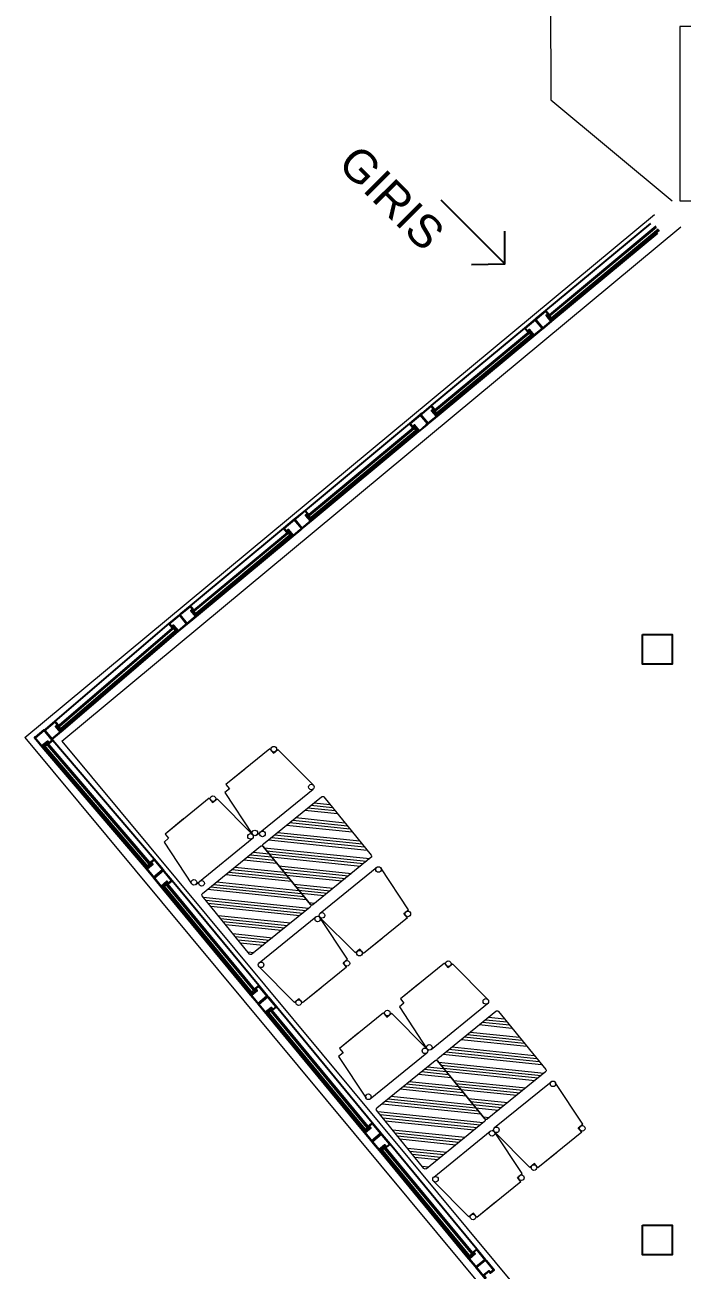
# Model space of a CAD drawing. Header units: centimetres. Extents: x 131563 to 145359, y 24878 to 28066.
# Drawn here: x 139586 to 139963, y 25986 to 26701 of the extents above; entities that cross this region are included whole.
import ezdxf

# ---------------------------------------------------------------- set-up
doc = ezdxf.new("R2010")
doc.units = ezdxf.units.CM
doc.header["$LTSCALE"] = 10
doc.header["$MEASUREMENT"] = 0
for name, color, linetype in [('141125_RT1$0$xref_4_vitrin_kaplama$0$2DCAM', 4, 'Continuous'), ('141125_RT1$0$xref_4_vitrin_kaplama$0$2DKONST2', 253, 'Continuous'), ('LP-DIMENSION_INT_100', 51, 'Continuous'), ('SD-YAZI', 233, 'Continuous')]:
    doc.layers.add(name, color=color, linetype=linetype)
for name, color, linetype, lineweight in [('ARK_AHŞAP', 45, 'Continuous', 15), ('ARK_METAL', 252, 'Continuous', 15), ('tefriş', 45, 'Continuous', 18)]:
    doc.layers.add(name, color=color, linetype=linetype, lineweight=lineweight)
doc.styles.get("Standard").update_dxf_attribs({"font": 'arial.ttf'})

msp = doc.modelspace()

# ---------------------------------------------------------------- hatches: boundary and pattern name
at = {"layer": 'ARK_METAL'}
h = msp.add_hatch(dxfattribs=at)
h.set_pattern_fill('ANSI34', color=256, scale=0.5, angle=489.11044)
h.set_pattern_definition([(174.1104364, (252065.294, -163335.809), (-0.9773731, -9.4747225), []), (174.1104364, (252063.878, -163334.067), (-0.9773731, -9.4747225), []), (174.1104364, (252062.461, -163332.325), (-0.9773731, -9.4747225), []), (174.1104364, (252061.045, -163330.583), (-0.9773731, -9.4747225), [])])
h.paths.add_polyline_path([(139757.87, 26257.9, 0.414214), (139756.46, 26258.05), (139723.1, 26230.92, 0.414214), (139722.95, 26229.52), (139750.08, 26196.15, 0.414214), (139751.48, 26196.01), (139784.85, 26223.13, 0.414214), (139784.99, 26224.54)])
h = msp.add_hatch(dxfattribs=at)
h.set_pattern_fill('ANSI34', color=256, scale=0.5, angle=489.11044)
h.set_pattern_definition([(174.1104364, (252030.377, -163364.196), (-0.9773731, -9.4747225), []), (174.1104364, (252028.961, -163362.454), (-0.9773731, -9.4747225), []), (174.1104364, (252027.545, -163360.712), (-0.9773731, -9.4747225), []), (174.1104364, (252026.128, -163358.97), (-0.9773731, -9.4747225), [])])
h.paths.add_polyline_path([(139722.95, 26229.52, 0.414214), (139721.55, 26229.66), (139688.18, 26202.54, 0.414214), (139688.04, 26201.13), (139715.16, 26167.76, 0.414214), (139716.57, 26167.62), (139749.93, 26194.74, 0.414214), (139750.08, 26196.15)])
h = msp.add_hatch(dxfattribs=at)
h.set_pattern_fill('ANSI34', color=256, scale=0.5, angle=489.11044)
h.set_pattern_definition([(174.1104364, (252165.36, -163458.895), (-0.9773731, -9.4747225), []), (174.1104364, (252163.944, -163457.153), (-0.9773731, -9.4747225), []), (174.1104364, (252162.528, -163455.411), (-0.9773731, -9.4747225), []), (174.1104364, (252161.112, -163453.669), (-0.9773731, -9.4747225), [])])
h.paths.add_polyline_path([(139857.94, 26134.82, 0.414214), (139856.53, 26134.96), (139823.16, 26107.84, 0.414214), (139823.02, 26106.43), (139850.14, 26073.07, 0.414214), (139851.55, 26072.92), (139884.92, 26100.05, 0.414214), (139885.06, 26101.45)])
h = msp.add_hatch(dxfattribs=at)
h.set_pattern_fill('ANSI34', color=256, scale=0.5, angle=489.11044)
h.set_pattern_definition([(174.1104364, (252130.443, -163487.282), (-0.9773731, -9.4747225), []), (174.1104364, (252129.027, -163485.54), (-0.9773731, -9.4747225), []), (174.1104364, (252127.611, -163483.798), (-0.9773731, -9.4747225), []), (174.1104364, (252126.195, -163482.056), (-0.9773731, -9.4747225), [])])
h.paths.add_polyline_path([(139823.02, 26106.43, 0.414214), (139821.61, 26106.58), (139788.25, 26079.45, 0.414214), (139788.1, 26078.04), (139815.23, 26044.68, 0.414214), (139816.63, 26044.53), (139850, 26071.66, 0.414214), (139850.14, 26073.07)])

# ---------------------------------------------------------------- linework, layer by layer
at = {"layer": '141125_RT1$0$xref_4_vitrin_kaplama$0$2DCAM'}
for p, q in [((139945.14, 26587.18), (139885.01, 26537.18)), ((139889.71, 26531.99), (139949.38, 26581.6)), ((139872.9, 26527.11), (139819.3, 26482.55)), ((139824.01, 26477.36), (139877.14, 26521.54)), ((139807, 26472.32), (139747.02, 26422.45)), ((139751.73, 26417.26), (139811.24, 26466.75)), ((139734.72, 26412.22), (139681.13, 26367.66)), ((139685.83, 26362.47), (139738.97, 26406.65)), ((139668.82, 26357.43), (139603.54, 26301.4)), ((139608.25, 26296.2), (139673.07, 26351.86)), ((139597.16, 26285.57), (139654.97, 26217.93)), ((139660.55, 26222.15), (139602.36, 26290.27)), ((139665.54, 26205.13), (139714.85, 26145.47)), ((139720.44, 26149.7), (139670.75, 26209.82)), ((139785.61, 26070.85), (139730.63, 26137.37)), ((139725.43, 26132.67), (139780.02, 26066.62)), ((139845.5, 25998.39), (139795.8, 26058.51)), ((139790.6, 26053.82), (139839.91, 25994.16))]:
    msp.add_line(p, q, dxfattribs=at)
for points in [[(139948.33, 26585.53), (139886.04, 26533.75)], [(139886.43, 26533.29), (139948.71, 26585.07)], [(139950.12, 26583.38), (139887.83, 26531.59), (139887.45, 26532.06), (139949.73, 26583.84)], [(139887.45, 26532.06), (139888.22, 26532.7), (139887.19, 26533.93), (139886.43, 26533.29)], [(139876.08, 26525.47), (139820.34, 26479.12)], [(139820.72, 26478.66), (139876.47, 26525.01)], [(139877.87, 26523.32), (139822.13, 26476.96), (139821.74, 26477.43), (139877.49, 26523.78)], [(139876.47, 26525.01), (139875.7, 26524.37), (139876.72, 26523.14), (139877.49, 26523.78)], [(139821.74, 26477.43), (139822.51, 26478.06), (139821.49, 26479.29), (139820.72, 26478.66)], [(139810.19, 26470.68), (139748.06, 26419.02)], [(139748.44, 26418.56), (139810.57, 26470.22)], [(139810.57, 26470.22), (139809.8, 26469.58), (139810.82, 26468.35), (139811.59, 26468.99)], [(139811.98, 26468.52), (139749.85, 26416.87), (139749.46, 26417.33), (139811.59, 26468.99)], [(139749.46, 26417.33), (139750.23, 26417.97), (139749.21, 26419.2), (139748.44, 26418.56)], [(139737.91, 26410.58), (139682.16, 26364.23)], [(139682.54, 26363.77), (139738.29, 26410.12)], [(139739.7, 26408.43), (139683.95, 26362.08), (139683.57, 26362.54), (139739.31, 26408.89)], [(139738.29, 26410.12), (139737.52, 26409.48), (139738.54, 26408.25), (139739.31, 26408.89)], [(139683.57, 26362.54), (139684.34, 26363.18), (139683.31, 26364.41), (139682.54, 26363.77)], [(139683.57, 26362.54), (139684.34, 26363.18), (139683.31, 26364.41), (139682.54, 26363.77)], [(139672.01, 26355.79), (139604.58, 26297.96)], [(139604.96, 26297.5), (139672.39, 26355.33)], [(139672.39, 26355.33), (139671.62, 26354.69), (139672.65, 26353.46), (139673.42, 26354.1)], [(139673.8, 26353.64), (139606.37, 26295.81), (139605.98, 26296.27), (139673.42, 26354.1)], [(139605.98, 26296.27), (139606.75, 26296.91), (139605.73, 26298.14), (139604.96, 26297.5)], [(139656.74, 26217.19), (139596.77, 26287.46), (139597.23, 26287.84), (139657.2, 26217.57)], [(139597.23, 26287.84), (139597.87, 26287.07), (139599.1, 26288.09), (139598.46, 26288.86)], [(139598.46, 26288.86), (139658.44, 26218.59)], [(139658.9, 26218.97), (139598.93, 26289.24)], [(139658.44, 26218.59), (139657.8, 26219.36), (139656.57, 26218.34), (139657.2, 26217.57)], [(139716.63, 26144.73), (139665.15, 26207.01), (139665.61, 26207.4), (139717.09, 26145.11)], [(139665.61, 26207.4), (139666.25, 26206.62), (139667.48, 26207.64), (139666.85, 26208.41)], [(139665.61, 26207.4), (139666.25, 26206.62), (139667.48, 26207.64), (139666.85, 26208.41)], [(139666.85, 26208.41), (139718.32, 26146.13)], [(139718.78, 26146.52), (139667.31, 26208.8)], [(139718.32, 26146.13), (139717.69, 26146.91), (139716.45, 26145.89), (139717.09, 26145.12)], [(139781.8, 26065.88), (139725.04, 26134.56), (139725.5, 26134.94), (139782.26, 26066.26)], [(139725.5, 26134.94), (139726.14, 26134.17), (139727.37, 26135.19), (139726.73, 26135.96)], [(139726.73, 26135.96), (139783.5, 26067.28)], [(139783.96, 26067.66), (139727.19, 26136.34)], [(139783.5, 26067.28), (139782.86, 26068.05), (139781.63, 26067.03), (139782.26, 26066.26)], [(139841.68, 25993.42), (139790.21, 26055.71), (139790.67, 26056.09), (139842.15, 25993.81)], [(139790.67, 26056.09), (139791.31, 26055.32), (139792.54, 26056.34), (139791.91, 26057.11)], [(139791.91, 26057.11), (139843.38, 25994.83)], [(139843.84, 25995.21), (139792.37, 26057.49)], [(139843.38, 25994.83), (139842.74, 25995.6), (139841.51, 25994.58), (139842.15, 25993.81)]]:
    msp.add_lwpolyline(points, dxfattribs=at)
at = {"layer": '141125_RT1$0$xref_4_vitrin_kaplama$0$2DKONST2'}
for points in [[(139888.09, 26531.29), (139885.66, 26534.21), (139886.73, 26535.11), (139885.01, 26537.18), (139879.63, 26532.71), (139879.63, 26532.71), (139878.86, 26532.07), (139883.01, 26527.07), (139883.01, 26527.07), (139883.33, 26526.68), (139889.71, 26531.99), (139889.39, 26532.38)], [(139888.05, 26530.94), (139885.31, 26534.24), (139886.38, 26535.14), (139884.98, 26536.83), (139879.98, 26532.67), (139879.98, 26532.67), (139879.21, 26532.03), (139883.36, 26527.04)], [(139882.75, 26526.2), (139883.52, 26526.84), (139879.37, 26531.84), (139879.37, 26531.84), (139879.05, 26532.23), (139872.9, 26527.11), (139874.62, 26525.04), (139875.7, 26525.93), (139878.13, 26523.01), (139876.82, 26521.92), (139877.14, 26521.54), (139882.75, 26526.2)], [(139882.4, 26526.24), (139883.17, 26526.88), (139879.02, 26531.87), (139873.25, 26527.08), (139874.66, 26525.39), (139875.73, 26526.28), (139878.48, 26522.98), (139882.4, 26526.24)], [(139816.86, 26471.41), (139817.63, 26472.05), (139813.47, 26477.05), (139813.47, 26477.05), (139813.15, 26477.44), (139807, 26472.32), (139808.73, 26470.24), (139809.8, 26471.14), (139812.23, 26468.22), (139810.93, 26467.13), (139811.24, 26466.75), (139816.86, 26471.41)], [(139816.51, 26471.45), (139817.27, 26472.09), (139813.12, 26477.08), (139807.35, 26472.29), (139808.76, 26470.6), (139809.84, 26471.49), (139812.58, 26468.19), (139816.51, 26471.45)], [(139822.38, 26476.66), (139819.95, 26479.58), (139821.03, 26480.47), (139819.3, 26482.55), (139813.92, 26478.08), (139813.92, 26478.08), (139813.15, 26477.44), (139817.31, 26472.44), (139817.31, 26472.44), (139817.63, 26472.05), (139824.01, 26477.36), (139823.69, 26477.74)], [(139822.35, 26476.31), (139819.6, 26479.61), (139820.68, 26480.51), (139819.27, 26482.2), (139814.27, 26478.04), (139814.27, 26478.04), (139813.5, 26477.4), (139817.66, 26472.41)], [(139750.1, 26416.56), (139747.67, 26419.48), (139748.75, 26420.38), (139747.02, 26422.45), (139741.64, 26417.98), (139741.64, 26417.98), (139740.87, 26417.34), (139745.03, 26412.34), (139745.03, 26412.34), (139745.35, 26411.96), (139751.73, 26417.26), (139751.41, 26417.65)], [(139750.07, 26416.21), (139747.32, 26419.51), (139748.4, 26420.41), (139746.99, 26422.1), (139741.99, 26417.94), (139741.99, 26417.94), (139741.22, 26417.31), (139745.38, 26412.31)], [(139744.58, 26411.32), (139745.35, 26411.96), (139741.19, 26416.95), (139741.19, 26416.95), (139740.87, 26417.34), (139734.72, 26412.22), (139736.45, 26410.15), (139737.52, 26411.04), (139739.95, 26408.12), (139738.65, 26407.03), (139738.97, 26406.65), (139744.58, 26411.32)], [(139744.23, 26411.35), (139745, 26411.99), (139740.84, 26416.99), (139735.07, 26412.19), (139736.48, 26410.5), (139737.56, 26411.39), (139740.31, 26408.09), (139744.23, 26411.35)], [(139678.68, 26356.53), (139679.45, 26357.16), (139675.29, 26362.16), (139675.29, 26362.16), (139674.97, 26362.55), (139668.82, 26357.43), (139670.55, 26355.36), (139671.63, 26356.25), (139674.06, 26353.33), (139672.75, 26352.24), (139673.07, 26351.86), (139678.68, 26356.53)], [(139684.21, 26361.77), (139681.78, 26364.69), (139682.85, 26365.59), (139681.13, 26367.66), (139675.74, 26363.19), (139675.74, 26363.19), (139674.97, 26362.55), (139679.13, 26357.55), (139679.13, 26357.55), (139679.45, 26357.16), (139685.83, 26362.47), (139685.51, 26362.86)], [(139684.17, 26361.42), (139681.42, 26364.72), (139682.5, 26365.62), (139681.09, 26367.31), (139676.1, 26363.15), (139676.1, 26363.15), (139675.33, 26362.51), (139679.48, 26357.52)], [(139678.33, 26356.56), (139679.1, 26357.2), (139674.94, 26362.19), (139669.18, 26357.4), (139670.58, 26355.71), (139671.66, 26356.6), (139674.41, 26353.3), (139678.33, 26356.56)], [(139606.62, 26295.5), (139604.19, 26298.42), (139605.27, 26299.32), (139603.54, 26301.4), (139598.16, 26296.92), (139598.16, 26296.92), (139597.39, 26296.28), (139601.55, 26291.28), (139601.55, 26291.28), (139601.87, 26290.9), (139608.25, 26296.2), (139607.93, 26296.59)], [(139606.59, 26295.15), (139603.84, 26298.46), (139604.92, 26299.35), (139603.51, 26301.04), (139598.51, 26296.89), (139598.51, 26296.89), (139597.74, 26296.25), (139601.9, 26291.25)], [(139596.46, 26287.2), (139599.39, 26289.62), (139600.28, 26288.55), (139602.36, 26290.27), (139597.9, 26295.66), (139597.9, 26295.66), (139597.27, 26296.43), (139592.26, 26292.29), (139592.26, 26292.29), (139591.87, 26291.97), (139597.16, 26285.57), (139597.54, 26285.89)], [(139596.11, 26287.24), (139599.42, 26289.98), (139600.32, 26288.9), (139602.01, 26290.3), (139597.87, 26295.31), (139597.87, 26295.31), (139597.23, 26296.08), (139592.22, 26291.94)], [(139659.62, 26212.3), (139660.25, 26211.53), (139665.26, 26215.67), (139665.26, 26215.67), (139665.65, 26215.99), (139660.55, 26222.15), (139658.47, 26220.43), (139659.36, 26219.35), (139656.43, 26216.93), (139655.35, 26218.24), (139654.97, 26217.93), (139659.62, 26212.3)], [(139659.65, 26212.65), (139660.29, 26211.88), (139665.3, 26216.02), (139660.52, 26221.8), (139658.82, 26220.4), (139659.71, 26219.32), (139656.4, 26216.58), (139659.65, 26212.65)], [(139664.84, 26206.76), (139667.77, 26209.18), (139668.66, 26208.1), (139670.75, 26209.82), (139666.29, 26215.22), (139666.29, 26215.22), (139665.65, 26215.99), (139660.64, 26211.85), (139660.64, 26211.85), (139660.25, 26211.53), (139665.54, 26205.13), (139665.93, 26205.45)], [(139664.49, 26206.79), (139667.81, 26209.53), (139668.7, 26208.45), (139670.39, 26209.85), (139666.25, 26214.86), (139666.25, 26214.86), (139665.62, 26215.64), (139660.61, 26211.49)], [(139719.5, 26139.84), (139720.14, 26139.07), (139725.15, 26143.21), (139725.15, 26143.21), (139725.53, 26143.53), (139720.44, 26149.7), (139718.36, 26147.98), (139719.25, 26146.9), (139716.32, 26144.48), (139715.24, 26145.79), (139714.85, 26145.47), (139719.5, 26139.84)], [(139719.53, 26140.19), (139720.17, 26139.42), (139725.18, 26143.57), (139720.4, 26149.35), (139718.71, 26147.94), (139719.6, 26146.87), (139716.29, 26144.13), (139719.53, 26140.19)], [(139724.73, 26134.3), (139727.66, 26136.72), (139728.55, 26135.65), (139730.63, 26137.37), (139726.17, 26142.76), (139726.17, 26142.76), (139725.53, 26143.53), (139720.52, 26139.39), (139720.52, 26139.39), (139720.14, 26139.07), (139725.43, 26132.67), (139725.81, 26132.99)], [(139724.38, 26134.34), (139727.69, 26137.08), (139728.58, 26136), (139730.28, 26137.4), (139726.14, 26142.41), (139726.14, 26142.41), (139725.5, 26143.18), (139720.49, 26139.04)], [(139784.67, 26060.99), (139785.31, 26060.22), (139790.32, 26064.36), (139790.32, 26064.36), (139790.71, 26064.68), (139785.61, 26070.85), (139783.53, 26069.13), (139784.42, 26068.05), (139781.49, 26065.63), (139780.41, 26066.94), (139780.02, 26066.62), (139784.67, 26060.99)], [(139784.71, 26061.34), (139785.34, 26060.57), (139790.35, 26064.71), (139785.58, 26070.49), (139783.88, 26069.09), (139784.77, 26068.01), (139781.46, 26065.27), (139784.71, 26061.34)], [(139789.9, 26055.45), (139792.83, 26057.87), (139793.72, 26056.79), (139795.8, 26058.51), (139791.34, 26063.91), (139791.34, 26063.91), (139790.71, 26064.68), (139785.7, 26060.54), (139785.7, 26060.54), (139785.31, 26060.22), (139790.6, 26053.82), (139790.98, 26054.14)], [(139789.55, 26055.48), (139792.86, 26058.22), (139793.76, 26057.14), (139795.45, 26058.55), (139791.31, 26063.56), (139791.31, 26063.56), (139790.67, 26064.33), (139785.66, 26060.19)], [(139844.56, 25988.54), (139845.2, 25987.76), (139850.21, 25991.91), (139850.21, 25991.91), (139850.59, 25992.22), (139845.5, 25998.39), (139843.41, 25996.67), (139844.31, 25995.59), (139841.38, 25993.17), (139840.29, 25994.48), (139839.91, 25994.16), (139844.56, 25988.54)], [(139844.59, 25988.89), (139845.23, 25988.12), (139850.24, 25992.26), (139845.46, 25998.04), (139843.77, 25996.64), (139844.66, 25995.56), (139841.34, 25992.82), (139844.59, 25988.89)], [(139849.63, 25983.19), (139852.56, 25985.61), (139853.45, 25984.53), (139855.53, 25986.25), (139851.07, 25991.65), (139851.07, 25991.65), (139850.43, 25992.42), (139845.42, 25988.28), (139845.42, 25988.28), (139845.04, 25987.96), (139850.33, 25981.56), (139850.71, 25981.88)], [(139849.28, 25983.22), (139852.59, 25985.96), (139853.48, 25984.88), (139855.18, 25986.28), (139851.04, 25991.29), (139851.04, 25991.29), (139850.4, 25992.06), (139845.39, 25987.92)]]:
    msp.add_lwpolyline(points, close=True, dxfattribs=at)
at = {"layer": 'ARK_AHŞAP'}
msp.add_lwpolyline([(139962.04, 26600.15), (140522.04, 26600.15), (140522.04, 26700.15), (139962.04, 26700.15)], close=True, dxfattribs=at)
for centre in [(139729.11, 26285.32), (139750.65, 26263.65), (139694.19, 26256.93), (139715.73, 26235.26), (139718.21, 26237.28), (139722.59, 26236.72), (139789.15, 26216.3), (139683.3, 26208.9), (139687.68, 26208.33), (139756.71, 26189.93), (139805.96, 26190.79), (139754.23, 26187.91), (139778.25, 26168.26), (139721.8, 26161.54), (139771.05, 26162.4), (139829.18, 26162.23), (139743.33, 26139.87), (139850.71, 26140.56), (139794.26, 26133.85), (139815.8, 26112.18), (139818.28, 26114.2), (139889.21, 26093.21), (139783.36, 26085.81), (139906.03, 26067.7), (139854.3, 26064.82), (139856.78, 26066.84), (139871.11, 26039.32), (139878.32, 26045.17), (139821.86, 26038.45), (139843.4, 26016.78)]:
    msp.add_circle(centre, 1.6, dxfattribs=at)
at = {"layer": 'ARK_METAL'}
for p, q in [((139726.86, 26285.55), (139701.63, 26265.04)), ((139726.86, 26285.55), (139728.88, 26283.07)), ((139728.88, 26283.07), (139731.49, 26285.19)), ((139731.49, 26285.19), (139751.78, 26264.78)), ((139712.3, 26273.72), (139701.63, 26265.04)), ((139703.65, 26262.56), (139701.04, 26260.44)), ((139701.63, 26265.04), (139703.65, 26262.56)), ((139719.22, 26236.04), (139751.66, 26262.41)), ((139691.94, 26257.17), (139666.71, 26236.65)), ((139691.94, 26257.17), (139693.96, 26254.68)), ((139693.96, 26254.68), (139696.57, 26256.8)), ((139696.57, 26256.8), (139716.87, 26236.39)), ((139701.04, 26260.44), (139716.88, 26236.4)), ((139677.39, 26245.33), (139666.71, 26236.65)), ((139668.73, 26234.17), (139666.12, 26232.05)), ((139666.71, 26236.65), (139668.73, 26234.17)), ((139684.31, 26207.65), (139716.74, 26234.02)), ((139666.12, 26232.05), (139681.96, 26208.02)), ((139755.7, 26191.17), (139788.14, 26217.54)), ((139806.32, 26193.14), (139790.48, 26217.18)), ((139803.71, 26191.02), (139806.32, 26193.14)), ((139805.73, 26188.54), (139803.71, 26191.02)), ((139720.79, 26162.78), (139753.22, 26189.15)), ((139771.4, 26164.75), (139755.57, 26188.79)), ((139775.87, 26168.39), (139755.58, 26188.8)), ((139805.73, 26188.54), (139780.5, 26168.03)), ((139791.18, 26176.7), (139780.5, 26168.03)), ((139778.48, 26170.51), (139775.87, 26168.39)), ((139780.5, 26168.03), (139778.48, 26170.51)), ((139768.8, 26162.63), (139771.4, 26164.75)), ((139770.81, 26160.15), (139768.8, 26162.63)), ((139826.93, 26162.47), (139801.7, 26141.95)), ((139826.93, 26162.47), (139828.95, 26159.98)), ((139740.96, 26140), (139720.66, 26160.41)), ((139770.81, 26160.15), (139745.58, 26139.64)), ((139828.95, 26159.98), (139831.55, 26162.1)), ((139831.55, 26162.1), (139851.85, 26141.69)), ((139756.26, 26148.32), (139745.58, 26139.64)), ((139812.37, 26150.63), (139801.7, 26141.95)), ((139743.56, 26142.12), (139740.96, 26140)), ((139745.58, 26139.64), (139743.56, 26142.12)), ((139801.7, 26141.95), (139803.71, 26139.47)), ((139792.01, 26134.08), (139766.78, 26113.57)), ((139792.01, 26134.08), (139794.03, 26131.6)), ((139794.03, 26131.6), (139796.64, 26133.72)), ((139796.64, 26133.72), (139816.93, 26113.31)), ((139803.71, 26139.47), (139801.11, 26137.35)), ((139801.11, 26137.35), (139816.94, 26113.32)), ((139819.29, 26112.95), (139851.72, 26139.32)), ((139777.45, 26122.25), (139766.78, 26113.57)), ((139766.78, 26113.57), (139768.8, 26111.08)), ((139768.8, 26111.08), (139766.19, 26108.96)), ((139766.19, 26108.96), (139782.03, 26084.93)), ((139784.37, 26084.57), (139816.81, 26110.94)), ((139855.77, 26068.08), (139888.2, 26094.45)), ((139906.39, 26070.06), (139890.55, 26094.09)), ((139903.78, 26067.93), (139906.39, 26070.06)), ((139820.85, 26039.7), (139853.29, 26066.06)), ((139871.47, 26041.67), (139855.63, 26065.7)), ((139875.94, 26045.3), (139855.64, 26065.71)), ((139905.8, 26065.45), (139880.57, 26044.94)), ((139905.8, 26065.45), (139903.78, 26067.93)), ((139891.24, 26053.62), (139880.57, 26044.94)), ((139868.86, 26039.55), (139871.47, 26041.67)), ((139878.55, 26047.42), (139875.94, 26045.3)), ((139880.57, 26044.94), (139878.55, 26047.42)), ((139841.02, 26016.91), (139820.73, 26037.33)), ((139870.88, 26037.06), (139845.65, 26016.55)), ((139870.88, 26037.06), (139868.86, 26039.55)), ((139856.33, 26025.23), (139845.65, 26016.55)), ((139843.63, 26019.04), (139841.02, 26016.91)), ((139845.65, 26016.55), (139843.63, 26019.04))]:
    msp.add_line(p, q, dxfattribs=at)
for points in [[(139784.85, 26223.13), (139751.48, 26196.01, -0.414214), (139750.08, 26196.15), (139722.95, 26229.52, -0.414214), (139723.1, 26230.92), (139756.46, 26258.05, -0.414214), (139757.87, 26257.9), (139784.99, 26224.54, -0.414214)], [(139749.93, 26194.74), (139716.57, 26167.62, -0.414214), (139715.16, 26167.76), (139688.04, 26201.13, -0.414214), (139688.18, 26202.54), (139721.55, 26229.66, -0.414214), (139722.95, 26229.52), (139750.08, 26196.15, -0.414214)], [(139884.92, 26100.05), (139851.55, 26072.92, -0.414214), (139850.14, 26073.07), (139823.02, 26106.43, -0.414214), (139823.16, 26107.84), (139856.53, 26134.96, -0.414214), (139857.94, 26134.82), (139885.06, 26101.45, -0.414214)], [(139850, 26071.66), (139816.63, 26044.53, -0.414214), (139815.23, 26044.68), (139788.1, 26078.04, -0.414214), (139788.25, 26079.45), (139821.61, 26106.58, -0.414214), (139823.02, 26106.43), (139850.14, 26073.07, -0.414214)]]:
    msp.add_lwpolyline(points, format="xyb", close=True, dxfattribs=at)
at = {"layer": 'LP-DIMENSION_INT_100', "color": 2}
msp.add_line((139861.66, 26563.99), (139825.16, 26600.5), dxfattribs=at)
msp.add_lwpolyline([(139842.5, 26563.65), (139861.66, 26563.99), (139861.66, 26582.8)], dxfattribs=at)
for points in [[(139940.54, 26351.15), (139957.54, 26351.15), (139957.54, 26334.15), (139940.54, 26334.15)], [(139940.54, 26012.15), (139957.54, 26012.15), (139957.54, 25995.15), (139940.54, 25995.15)]]:
    msp.add_lwpolyline(points, close=True, dxfattribs=at)
at = {"layer": 'tefriş'}
for p, q in [((139887.54, 27202.53), (139887.95, 26658.02)), ((139887.95, 26658.02), (139957.54, 26600.15)), ((139586.34, 26291.97), (139947.54, 26592.29)), ((139607.47, 26290.03), (139962.54, 26585.26)), ((139586.34, 26291.97), (139907.08, 25906.23)), ((139607.47, 26290.03), (139918.61, 25915.82))]:
    msp.add_line(p, q, dxfattribs=at)

# ---------------------------------------------------------------- texts
at = {"layer": 'SD-YAZI', "color": 2, "insert": (139815.15, 26570, 0), "char_height": 18.72, "attachment_point": 9, "rotation": 315}
msp.add_mtext_dynamic_manual_height_columns('GIRIS', width=1669.2448, gutter_width=60, heights=[0], dxfattribs=at)

doc.saveas('drawing.dxf')
